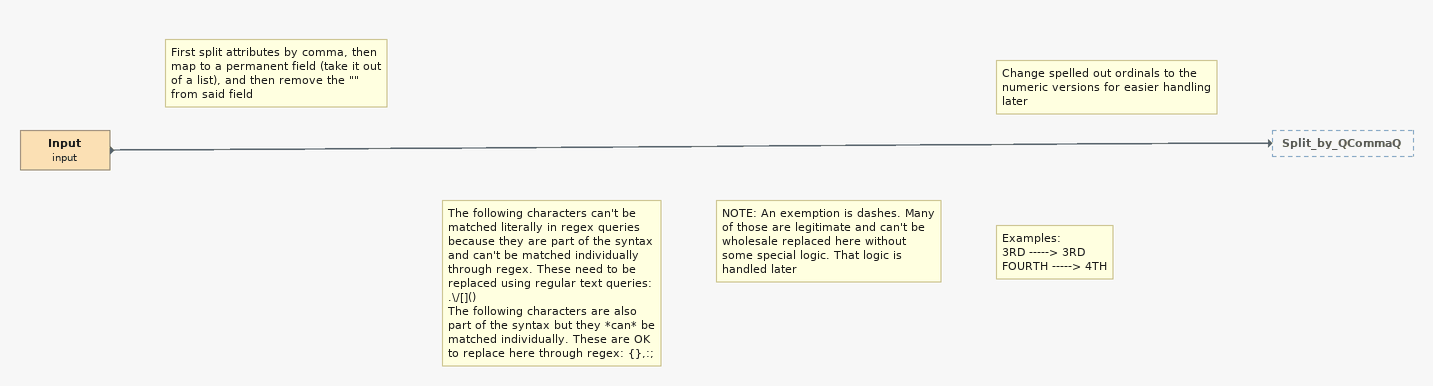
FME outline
Note: First split attributes by comma, then map to a permanent field (take it out of a list), and then remove the "" from said field
Note: The following characters can't be matched literally in regex queries because they are part of the syntax and can't be matched individually through regex. These need to be replaced using regular text queries: .\/[]() / The following characters are also part of the syntax but they *can* be matched individually. These are OK to replace here through regex: {},:;
Note: NOTE: An exemption is dashes. Many of those are legitimate and can't be wholesale replaced here without some special logic. That logic is handled later
Note: Change spelled out ordinals to the / numeric versions for easier handling later
Note: Examples: / 3RD -----> 3RD / FOURTH -----> 4TH
Input (input)
    -> Split_by_QCommaQ
